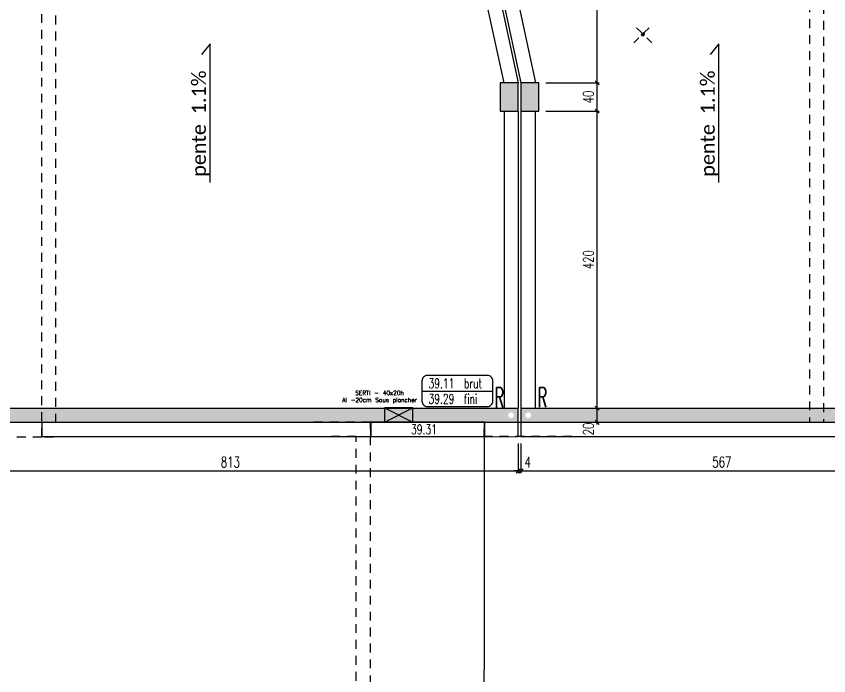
# Model space of a CAD drawing. Extents: x 307 to 786, y -197 to -94.
# Drawn here: x 340.24 to 351.71, y -181.25 to -171.93 of the extents above; entities that cross this region are included whole.
import ezdxf

# ---------------------------------------------------------------- set-up
doc = ezdxf.new("R2010")
doc.units = 0
doc.header["$LTSCALE"] = 0.5
doc.header["$MEASUREMENT"] = 0
doc.linetypes.add('CACHE', pattern=[0.375, 0.25, -0.125])
doc.linetypes.add('CONTINU', pattern=[0])
doc.layers.get('0').update_dxf_attribs({"linetype": 'CONTINUOUS'})
doc.layers.get('DEFPOINTS').update_dxf_attribs({"linetype": 'CONTINUOUS'})
for name, color, linetype in [('1_AJSA_techEP', 142, 'CONTINUOUS'), ('1_AJSA_vue1', 251, 'CONTINUOUS'), ('1_AJSA_vue2', 13, 'CONTINUOUS'), ('2_AJSA_txt50', 181, 'CONTINUOUS'), ('_ SERTI RESERVATION', 6, 'CACHE'), ('_ SERTI RESERVATION ENEDIS', 6, 'CONTINU'), ('_ SERTI RESERVATION SG', 6, 'CONTINU'), ('COTATION', 7, 'CONTINUOUS'), ('ELFOATTR', 7, 'CONTINUOUS'), ('HABILLAGE', 7, 'CONTINUOUS'), ('MURS', 3, 'CONTINUOUS'), ('POCHAGE', 254, 'CONTINUOUS'), ('POTEAUX', 1, 'CONTINUOUS'), ('POUTRES', 2, 'CONTINUOUS'), ('REPERE-RAID', 4, 'CONTINUOUS')]:
    doc.layers.add(name, color=color, linetype=linetype)
doc.styles.add('CALIBRI', font='calibri.ttf')
doc.styles.add('ROMANS8', font='romans.shx', dxfattribs={"width": 0.7})
doc.styles.get("Standard").update_dxf_attribs({"font": 'txt.shx'})
doc.dimstyles.new('COT50 cm', dxfattribs={"dimtxt": 0.15, "dimasz": 0.06, "dimexe": 0.03, "dimexo": 0.1, "dimgap": 0.05, "dimtad": 1, "dimdec": 0, "dimlfac": 100, "dimzin": 0, "dimdsep": 46, "dimtxsty": 'ROMANS8', "dimblk1": 'OBLIQUE', "dimblk2": 'OBLIQUE', "dimsah": 1, "dimcen": 0.03, "dimdle": 0.03, "dimclrt": 1, "dimadec": 0, "dimazin": 0, "dimtfac": 1, "dimtdec": 0, "dimtmove": 0, "dimatfit": 3, "dimfxl": 1, "dimfxlon": 1, "dimtolj": 1, "dimtzin": 0, "dimlwd": -1, "dimlwe": -1, "dimarcsym": 0})

# ---------------------------------------------------------------- blocks, each defined once
blk = doc.blocks.new('139')
at = {"layer": 'HABILLAGE', "color": 7}
blk.add_line((-0.665, 0), (0.665, 0), dxfattribs=at)
at = {"layer": 'HABILLAGE'}
blk.add_lwpolyline([(-0.565, -0.291), (0.565, -0.291, 0.414214), (0.665, -0.191), (0.665, 0.191, 0.414214), (0.565, 0.291), (-0.565, 0.291, 0.414214), (-0.665, 0.191), (-0.665, -0.191, 0.414214)], format="xyb", close=True, dxfattribs=at)
at = {"layer": 'HABILLAGE', "color": 1, "width": 0.7}
for s, p in [('brut', (0.121, 0.054)), ('fini', (0.121, -0.237))]:
    blk.add_text(s, height=0.18, dxfattribs=at).set_placement(p)
for tag, p in [('NIVBRUT', (-0.543, 0.054)), ('NIVFINI', (-0.543, -0.237))]:
    blk.add_attdef(tag, p, '', height=0.18, dxfattribs=at)
blk = doc.blocks.new('_Oblique')
at = {"layer": 'COTATION', "color": 0, "lineweight": -2}
blk.add_line((-0.5, -0.5), (0.5, 0.5), dxfattribs=at)
blk = doc.blocks.new('*D1013')
at = {"layer": 'COTATION', "color": 0, "transparency": 16777216}
for p, q in [((347.974, -177.466), (348.469, -177.466)), ((348.439, -177.696), (348.439, -177.436)), ((347.974, -177.666), (348.469, -177.666))]:
    blk.add_line(p, q, dxfattribs=at)
at = {"layer": 'DEFPOINTS', "color": 0, "transparency": 16777216}
for p in [(347.874, -177.466), (348.439, -177.466), (347.874, -177.666)]:
    blk.add_point(p, dxfattribs=at)
at = {"layer": 'COTATION', "color": 0, "transparency": 16777216, "xscale": 0.06, "yscale": 0.06, "zscale": 0.06}
for p, rotation in [((348.439, -177.466), 90), ((348.439, -177.666), 270)]:
    blk.add_blockref('_Oblique', p, dxfattribs=dict(at, rotation=rotation))
at = {"layer": 'COTATION', "color": 1, "transparency": 16777216, "insert": (348.314, -177.761), "char_height": 0.15, "attachment_point": 5, "rotation": 90, "style": 'ROMANS8'}
blk.add_mtext('\\A1;20', dxfattribs=at)
blk = doc.blocks.new('*D1014')
at = {"layer": 'COTATION', "color": 0, "transparency": 16777216}
for p, q in [((347.714, -173.271), (348.469, -173.271)), ((348.439, -177.496), (348.439, -173.241)), ((347.974, -177.466), (348.469, -177.466))]:
    blk.add_line(p, q, dxfattribs=at)
at = {"layer": 'DEFPOINTS', "color": 0, "transparency": 16777216}
for p in [(347.614, -173.271), (348.439, -173.271), (347.874, -177.466)]:
    blk.add_point(p, dxfattribs=at)
at = {"layer": 'COTATION', "color": 0, "transparency": 16777216, "xscale": 0.06, "yscale": 0.06, "zscale": 0.06}
for p, rotation in [((348.439, -173.271), 90), ((348.439, -177.466), 270)]:
    blk.add_blockref('_Oblique', p, dxfattribs=dict(at, rotation=rotation))
at = {"layer": 'COTATION', "color": 1, "transparency": 16777216, "insert": (348.314, -175.369), "char_height": 0.15, "attachment_point": 5, "rotation": 90, "style": 'ROMANS8'}
blk.add_mtext('\\A1;420', dxfattribs=at)
blk = doc.blocks.new('*D1015')
at = {"layer": 'COTATION', "color": 0, "transparency": 16777216}
for p, q in [((347.714, -172.871), (348.469, -172.871)), ((348.439, -173.301), (348.439, -172.841)), ((347.714, -173.271), (348.469, -173.271))]:
    blk.add_line(p, q, dxfattribs=at)
at = {"layer": 'DEFPOINTS', "color": 0, "transparency": 16777216}
for p in [(347.614, -172.871), (348.439, -172.871), (347.614, -173.271)]:
    blk.add_point(p, dxfattribs=at)
at = {"layer": 'COTATION', "color": 0, "transparency": 16777216, "xscale": 0.06, "yscale": 0.06, "zscale": 0.06}
for p, rotation in [((348.439, -172.871), 90), ((348.439, -173.271), 270)]:
    blk.add_blockref('_Oblique', p, dxfattribs=dict(at, rotation=rotation))
at = {"layer": 'COTATION', "color": 1, "transparency": 16777216, "insert": (348.314, -173.071), "char_height": 0.15, "attachment_point": 5, "rotation": 90, "style": 'ROMANS8'}
blk.add_mtext('\\A1;40', dxfattribs=at)
blk = doc.blocks.new('*D1016')
at = {"layer": 'COTATION', "color": 0, "transparency": 16777216}
for p, q in [((347.618, -167.206), (348.469, -167.206)), ((348.439, -172.901), (348.439, -167.176)), ((347.714, -172.871), (348.469, -172.871))]:
    blk.add_line(p, q, dxfattribs=at)
at = {"layer": 'DEFPOINTS', "color": 0, "transparency": 16777216}
for p in [(347.518, -167.206), (348.439, -167.206), (347.614, -172.871)]:
    blk.add_point(p, dxfattribs=at)
at = {"layer": 'COTATION', "color": 0, "transparency": 16777216, "xscale": 0.06, "yscale": 0.06, "zscale": 0.06}
for p, rotation in [((348.439, -167.206), 90), ((348.439, -172.871), 270)]:
    blk.add_blockref('_Oblique', p, dxfattribs=dict(at, rotation=rotation))
at = {"layer": 'COTATION', "color": 1, "transparency": 16777216, "insert": (348.314, -170.039), "char_height": 0.15, "attachment_point": 5, "rotation": 90, "style": 'ROMANS8'}
blk.add_mtext('\\A1;566', dxfattribs=at)
blk = doc.blocks.new('*D1422')
at = {"layer": 'COTATION', "color": 0, "transparency": 16777216}
for p, q in [((339.196, -177.766), (339.196, -178.383)), ((347.324, -177.966), (347.324, -178.383)), ((339.166, -178.353), (347.354, -178.353))]:
    blk.add_line(p, q, dxfattribs=at)
at = {"layer": 'DEFPOINTS', "color": 0, "transparency": 16777216}
for p in [(339.196, -177.666), (347.324, -177.866), (347.324, -178.353)]:
    blk.add_point(p, dxfattribs=at)
at = {"layer": 'COTATION', "color": 0, "transparency": 16777216, "xscale": 0.06, "yscale": 0.06, "zscale": 0.06, "rotation": 180}
blk.add_blockref('_Oblique', (339.196, -178.353), dxfattribs=at)
at = {"layer": 'COTATION', "color": 0, "transparency": 16777216, "xscale": 0.06, "yscale": 0.06, "zscale": 0.06}
blk.add_blockref('_Oblique', (347.324, -178.353), dxfattribs=at)
at = {"layer": 'COTATION', "color": 1, "transparency": 16777216, "insert": (343.26, -178.228), "char_height": 0.15, "attachment_point": 5, "style": 'ROMANS8'}
blk.add_mtext('\\A1;813', dxfattribs=at)
blk = doc.blocks.new('*D1423')
at = {"layer": 'COTATION', "color": 0, "transparency": 16777216}
for p, q in [((347.324, -177.966), (347.324, -178.383)), ((347.363, -177.966), (347.363, -178.383)), ((347.324, -178.353), (347.264, -178.353)), ((347.324, -178.353), (347.363, -178.353)), ((347.363, -178.353), (347.423, -178.353))]:
    blk.add_line(p, q, dxfattribs=at)
at = {"layer": 'DEFPOINTS', "color": 0, "transparency": 16777216}
for p in [(347.324, -177.866), (347.363, -177.866), (347.363, -178.353)]:
    blk.add_point(p, dxfattribs=at)
at = {"layer": 'COTATION', "color": 0, "transparency": 16777216, "xscale": 0.06, "yscale": 0.06, "zscale": 0.06}
blk.add_blockref('_Oblique', (347.324, -178.353), dxfattribs=at)
at = {"layer": 'COTATION', "color": 0, "transparency": 16777216, "xscale": 0.06, "yscale": 0.06, "zscale": 0.06, "rotation": 180}
blk.add_blockref('_Oblique', (347.363, -178.353), dxfattribs=at)
at = {"layer": 'COTATION', "color": 1, "transparency": 16777216, "insert": (347.459, -178.228), "char_height": 0.15, "attachment_point": 5, "style": 'ROMANS8'}
blk.add_mtext('\\A1;4', dxfattribs=at)
blk = doc.blocks.new('*D1424')
at = {"layer": 'COTATION', "color": 0, "transparency": 16777216}
for p, q in [((347.363, -177.966), (347.363, -178.383)), ((347.333, -178.353), (353.066, -178.353)), ((353.036, -178.293), (353.036, -178.383))]:
    blk.add_line(p, q, dxfattribs=at)
at = {"layer": 'DEFPOINTS', "color": 0, "transparency": 16777216}
for p in [(347.363, -177.866), (353.036, -178.193), (353.036, -178.353)]:
    blk.add_point(p, dxfattribs=at)
at = {"layer": 'COTATION', "color": 0, "transparency": 16777216, "xscale": 0.06, "yscale": 0.06, "zscale": 0.06, "rotation": 180}
blk.add_blockref('_Oblique', (347.363, -178.353), dxfattribs=at)
at = {"layer": 'COTATION', "color": 0, "transparency": 16777216, "xscale": 0.06, "yscale": 0.06, "zscale": 0.06}
blk.add_blockref('_Oblique', (353.036, -178.353), dxfattribs=at)
at = {"layer": 'COTATION', "color": 1, "transparency": 16777216, "insert": (350.199, -178.228), "char_height": 0.15, "attachment_point": 5, "style": 'ROMANS8'}
blk.add_mtext('\\A1;567', dxfattribs=at)
blk = doc.blocks.new('Ldouille')
h = blk.add_hatch(color=256)
h.dxf.hatch_style = 1
h.paths.add_polyline_path([(8.8, 0, 1), (-8.8, 0, 1)])
for p, q in [((-50, 50), (50, -50)), ((50, 50), (-50, -50))]:
    blk.add_line(p, q)
blk.add_circle((0, 0), 8.82)
at = {"layer": 'ELFOATTR', "flags": 11}
for tag, p in [('LUM', (45.3, -4.4, 0)), ('NOM', (45.3, -21.2, 0))]:
    blk.add_attdef(tag, p, '', height=10, dxfattribs=at)

msp = doc.modelspace()

# ---------------------------------------------------------------- hatches: boundary and pattern name
at = {"layer": '_ SERTI RESERVATION ENEDIS', "linetype": 'CONTINU'}
h = msp.add_hatch(color=6, dxfattribs=at)
h.dxf.hatch_style = 1
h.paths.add_polyline_path([(345.6352, -177.5632), (345.4352, -177.4632), (345.4352, -177.6632)])
h.paths.add_polyline_path([(345.8352, -177.4632), (345.6352, -177.5632), (345.8352, -177.6632)])
at = {"layer": 'POCHAGE'}
h = msp.add_hatch(color=256, dxfattribs=at)
h.dxf.hatch_style = 1
h.paths.add_polyline_path([(353.2361, -174.8323), (353.0362, -174.8323), (353.0362, -177.4663), (351.6357, -177.4663), (351.6357, -177.666), (353.0351, -177.666), (353.0351, -177.8663), (353.0366, -179.5762), (353.2359, -179.5762)])
h.paths.add_polyline_path([(352.936, -177.5662, -1), (352.856, -177.5662, -1)], flags=16)
h.paths.add_polyline_path([(353.176, -177.5663, -1), (353.096, -177.5663, -1)], flags=16)
h.paths.add_polyline_path([(351.6357, -177.4663), (351.4357, -177.4663), (351.4357, -177.666), (351.6357, -177.666)])
h.paths.add_polyline_path([(351.4357, -177.4663), (347.3626, -177.4663), (347.3626, -177.666), (351.4357, -177.666)])
h.paths.add_polyline_path([(347.424, -177.5663, -1), (347.504, -177.5663, -1)], flags=16)
h = msp.add_hatch(color=256, dxfattribs=at)
h.dxf.hatch_style = 1
h.paths.add_polyline_path([(347.324, -177.4663), (340.7959, -177.4663), (340.7959, -177.6662), (344.6853, -177.6662), (345.2409, -177.6655), (345.2409, -177.6662), (346.8456, -177.6662), (346.8456, -177.666), (347.324, -177.666)])
h.paths.add_polyline_path([(347.264, -177.5663, -1), (347.184, -177.5663, -1)], flags=16)
h.paths.add_polyline_path([(340.7959, -177.4663), (340.596, -177.4663), (340.5959, -177.6662), (340.7959, -177.6662)])
h.paths.add_polyline_path([(340.596, -177.4663), (339.1959, -177.4663), (339.1959, -177.6662), (339.2077, -177.6662), (340.5959, -177.6662)])
at = {"layer": 'POTEAUX'}
h = msp.add_hatch(color=256, dxfattribs=at)
h.dxf.hatch_style = 1
h.paths.add_polyline_path([(347.0701, -173.2711), (347.324, -173.2711), (347.324, -172.8711), (347.0701, -172.8711)])
h = msp.add_hatch(color=256, dxfattribs=at)
h.dxf.hatch_style = 1
h.paths.add_polyline_path([(347.3626, -173.2711), (347.614, -173.2711), (347.614, -172.871), (347.3626, -172.871)])
h = msp.add_hatch(color=256, dxfattribs=at)
h.dxf.hatch_style = 1
h.paths.add_polyline_path([(347.3626, -173.2711), (347.614, -173.2711), (347.614, -172.871), (347.3626, -172.871)])

# ---------------------------------------------------------------- linework, layer by layer
at = {"layer": '1_AJSA_techEP'}
msp.add_lwpolyline([(345.2409, -177.8662), (346.8457, -177.8662), (346.8458, -177.6662), (345.2409, -177.6662)], close=True, dxfattribs=at)
at = {"layer": '1_AJSA_vue1'}
msp.add_lwpolyline([(346.8456, -177.6642), (346.8404, -184.6667), (351.7956, -185.1383, 0.0086311), (369.7328, -187.0415)], format="xyb", dxfattribs=at)
at = {"layer": '1_AJSA_vue2', "linetype": 'CACHE'}
msp.add_line((346.8456, -177.666), (353.0359, -177.666), dxfattribs=at)
msp.add_lwpolyline([(324.0959, -183.2004, -0.0097106), (340.5322, -184.0682), (345.2407, -184.5163), (345.2406, -177.6655), (340.7959, -177.671), (340.7955, -166.5756), (339.1959, -166.5765)], format="xyb", dxfattribs=at)
for points in [[(345.0376, -183.1163), (345.0375, -177.8686), (340.5959, -177.8741), (340.5982, -166.7289), (339.1982, -166.7234)], [(346.3314, -167.1193), (346.6536, -168.6219), (351.6353, -168.6219), (351.6357, -177.6667)], [(346.1359, -167.1613), (346.4919, -168.8219), (351.4353, -168.8219), (351.4357, -177.6667)], [(340.7959, -177.6715), (339.1959, -177.6662)], [(340.5959, -177.8741), (339.1959, -177.8741)], [(353.0359, -177.8699), (346.8454, -177.8689)]]:
    msp.add_lwpolyline(points, dxfattribs=at)
at = {"layer": '2_AJSA_txt50', "color": 1}
for points in [[(342.9724, -174.2774), (342.9724, -172.3219), (342.8513, -172.47)], [(350.1575, -174.2774), (350.1575, -172.3219), (350.0364, -172.47)]]:
    msp.add_lwpolyline(points, dxfattribs=at)
at = {"layer": '_ SERTI RESERVATION ENEDIS', "linetype": 'CONTINU'}
for p, q in [((345.8352, -177.4632), (345.4352, -177.4632)), ((345.4352, -177.4632), (345.4352, -177.6632)), ((345.4352, -177.6632), (345.8352, -177.4632)), ((345.4352, -177.4632), (345.8352, -177.6632)), ((345.8352, -177.6632), (345.8352, -177.4632)), ((345.4352, -177.6632), (345.8352, -177.6632))]:
    msp.add_line(p, q, dxfattribs=at)
at = {"layer": 'MURS'}
for p, q in [((339.1959, -177.4663), (347.324, -177.4663)), ((347.3626, -177.4663), (353.0359, -177.4663))]:
    msp.add_line(p, q, dxfattribs=at)
for points in [[(339.0159, -177.4701), (331.7362, -177.4663), (331.7362, -173.9313), (331.5561, -173.9313), (331.5561, -177.4663), (324.3012, -177.4663), (324.3019, -170.1005), (324.0996, -170.1005), (324.0994, -177.6662), (347.324, -177.6662), (347.324, -177.4662)], [(347.3626, -177.4663), (347.3626, -177.6662), (353.0351, -177.6663), (353.0369, -179.8763), (376.2545, -179.8763)]]:
    msp.add_lwpolyline(points, dxfattribs=at)
at = {"layer": 'POTEAUX'}
for points in [[(347.0701, -173.2711), (347.324, -173.2711), (347.324, -172.8711), (347.0701, -172.8711)], [(347.3626, -173.2711), (347.614, -173.2711), (347.614, -172.871), (347.3626, -172.871)], [(347.3626, -173.2711), (347.614, -173.2711), (347.614, -172.871), (347.3626, -172.871)]]:
    msp.add_lwpolyline(points, close=True, dxfattribs=at)
at = {"layer": 'POUTRES'}
for p, q in [((346.3303, -167.1191), (347.5672, -172.871)), ((345.8916, -167.1612), (347.1194, -172.8711)), ((346.0962, -167.1612), (347.324, -172.8711)), ((346.1359, -167.1613), (347.3626, -172.8711)), ((347.124, -173.2711), (347.124, -177.4663)), ((347.324, -173.2711), (347.324, -177.4662)), ((347.3626, -173.2711), (347.3626, -177.4663)), ((347.5626, -173.2711), (347.5626, -177.4663))]:
    msp.add_line(p, q, dxfattribs=at)
at = {"layer": 'POUTRES', "color": 0}
for points in [[(340.5962, -177.6662), (340.5965, -177.8662), (345.2409, -177.8663), (345.2409, -177.6662)], [(346.8458, -177.6693), (346.8461, -177.8693), (347.324, -177.8663), (347.324, -177.6662)], [(347.3626, -177.6662), (347.3629, -177.8662), (353.0351, -177.8663), (353.0351, -177.6663)]]:
    msp.add_lwpolyline(points, dxfattribs=at)

# ---------------------------------------------------------------- block references
at = {"layer": '_ SERTI RESERVATION', "xscale": -0.002500000019839044, "yscale": 0.002500000019839044, "zscale": 0.003999999999999999, "rotation": 180}
msp.add_blockref('Ldouille', (349.0838, -172.1824), dxfattribs=at)
at = {"layer": 'HABILLAGE', "color": 1, "xscale": 0.7521624, "yscale": 0.7521624, "zscale": 0.7521624}
msp.add_blockref('139', (346.4658, -177.2247), dxfattribs=at).add_auto_attribs({'NIVBRUT': '39.11', 'NIVFINI': '39.29'})

# ---------------------------------------------------------------- texts
at = {"layer": '2_AJSA_txt50', "color": 1, "style": 'CALIBRI'}
for p in [(342.9139, -174.1969), (350.099, -174.1969)]:
    msp.add_text('pente  1.1%%%', height=0.2, rotation=90, dxfattribs=at).set_placement(p)
at = {"layer": '_ SERTI RESERVATION SG', "linetype": 'ByBlock', "insert": (344.6309, -177.2207), "char_height": 0.06, "attachment_point": 1}
msp.add_mtext_dynamic_manual_height_columns('\\pxqc;SERTI - 40x20h\\PAI -20cm Sous plancher', width=1.470611, gutter_width=1, heights=[0], dxfattribs=at)
at = {"layer": 'HABILLAGE', "color": 1, "width": 0.7}
msp.add_attdef('39.31', (345.8109, -177.8349), 'NB', height=0.13539, dxfattribs=at)
at = {"layer": 'REPERE-RAID', "color": 4, "width": 0.519}
for p in [(346.9926, -177.4551), (347.601, -177.4525)]:
    msp.add_text('R', height=0.28, dxfattribs=at).set_placement(p)

# ---------------------------------------------------------------- dimensions: what is measured, and where the dimension line sits
at = {"layer": 'COTATION'}
for base, p1, p2, picture, middle in [((348.4389, -167.2063), (347.614, -172.871), (347.5176, -167.2063), '*D1016', (348.3139, -170.0387)), ((348.4389, -172.871), (347.614, -173.2711), (347.614, -172.871), '*D1015', (348.3139, -173.0711)), ((348.4389, -173.2711), (347.8743, -177.4663), (347.614, -173.2711), '*D1014', (348.3139, -175.3687))]:
    dim = msp.add_linear_dim(base=base, p1=p1, p2=p2, angle=90, dimstyle='COT50 cm', override={"dimtmove": 1}, dxfattribs=at)
    dim.commit()
    dim.dimension.update_dxf_attribs({"geometry": picture, "text_midpoint": middle})
dim = msp.add_linear_dim(base=(348.4389, -177.4663), p1=(347.8743, -177.666), p2=(347.8743, -177.4663), angle=90, dimstyle='COT50 cm', override={"dimtmove": 1}, dxfattribs=at)
dim.commit()
dim.dimension.update_dxf_attribs({"geometry": '*D1013', "text_midpoint": (348.4389, -177.7612), "dimtype": 160})
for base, p1, p2, picture, middle in [((347.324, -178.3532), (339.1959, -177.6663), (347.324, -177.8663), '*D1422', (343.2599, -178.2282)), ((353.0355, -178.3532), (347.3629, -177.8662), (353.0355, -178.1932), '*D1424', (350.1992, -178.2282))]:
    dim = msp.add_linear_dim(base=base, p1=p1, p2=p2, dimstyle='COT50 cm', override={"dimtmove": 1}, dxfattribs=at)
    dim.commit()
    dim.dimension.update_dxf_attribs({"geometry": picture, "text_midpoint": middle})
dim = msp.add_linear_dim(base=(347.3629, -178.3532), p1=(347.324, -177.8663), p2=(347.3629, -177.8662), dimstyle='COT50 cm', override={"dimtmove": 1}, dxfattribs=at)
dim.commit()
dim.dimension.update_dxf_attribs({"geometry": '*D1423', "text_midpoint": (347.4587, -178.3532), "dimtype": 160})

doc.saveas('drawing.dxf')
